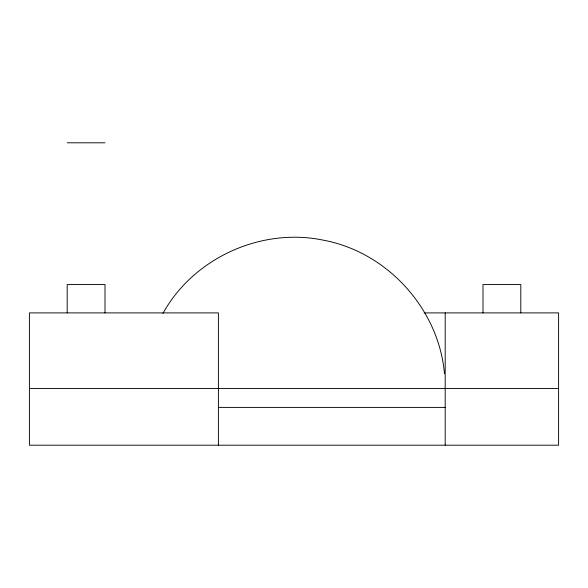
<?xml version="1.0" encoding="UTF-8"?>
<svg xmlns="http://www.w3.org/2000/svg" width="588" height="588" viewBox="0 0 588 588"><rect width="100%" height="100%" fill="white"/><g stroke="black" fill="none" stroke-linecap="round" stroke-linejoin="round"><path stroke-width="0.88" d="M162.905 313.485C193.467 257.897 261.52 227.166 323.496 240.205C387.345 252.09 438.898 308.972 444.462 373.681M67.201 142.803L105.002 142.803M424.124 312.897L558.6 312.897L558.6 445.197L29.4 445.197L29.4 312.897L218.398 312.897L218.398 445.197M29.4 388.499L558.6 388.499M218.398 407.403L445.197 407.403M520.799 312.897L520.799 284.548L482.998 284.548L482.998 312.897M445.197 312.897L445.197 445.197M105.002 312.897L105.002 284.548L67.201 284.548L67.201 312.897"/></g></svg>
